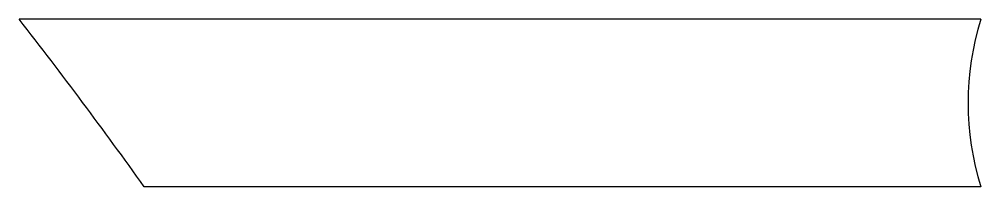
# Model space of a CAD drawing. Extents: x -1220.5 to -1197.6, y 251.8 to 255.8.
import ezdxf

# ---------------------------------------------------------------- set-up
doc = ezdxf.new("R2010")
doc.units = 0
doc.header["$LTSCALE"] = 12
doc.header["$MEASUREMENT"] = 0
doc.layers.add('COVER', color=3, linetype='CONTINUOUS')

msp = doc.modelspace()

# ---------------------------------------------------------------- linework, layer by layer
at = {"layer": 'COVER'}
for p, q in [((-1197.597, 255.751), (-1220.499, 255.751)), ((-1197.597, 251.751), (-1217.521, 251.751))]:
    msp.add_line(p, q, dxfattribs=at)
msp.add_lwpolyline([(-1217.521, 251.751, 0.01039), (-1220.499, 255.751, 0.01039)], format="xyb", dxfattribs=at)
msp.add_arc((-1191.15, 253.751), 6.75, 162.7647, 197.2353, dxfattribs=at)

doc.saveas('drawing.dxf')
